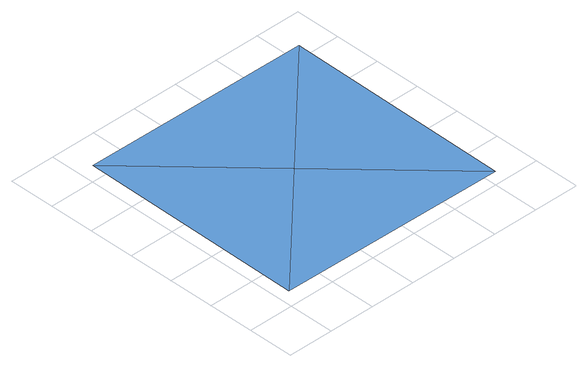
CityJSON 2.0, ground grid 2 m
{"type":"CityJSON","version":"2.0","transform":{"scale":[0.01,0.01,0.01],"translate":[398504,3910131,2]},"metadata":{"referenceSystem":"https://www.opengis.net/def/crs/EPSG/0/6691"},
"CityObjects":{
"waterbody1":{"type":"WaterBody","attributes":{"name":"千葉県津波浸水想定図","class":"1140","function":"2","TsunamiRiskAttribute.description":"1","TsunamiRiskAttribute.rank":"1"},"geometry":[{"type":"MultiSurface","lod":"1","boundaries":[[[0,1,2]],[[1,3,2]],[[3,4,2]],[[4,0,2]]]}]}
},
"vertices":[
[1068,1058,11],[68,1069,11],[562,564,11],[56,70,11],[1056,58,11]
]}
